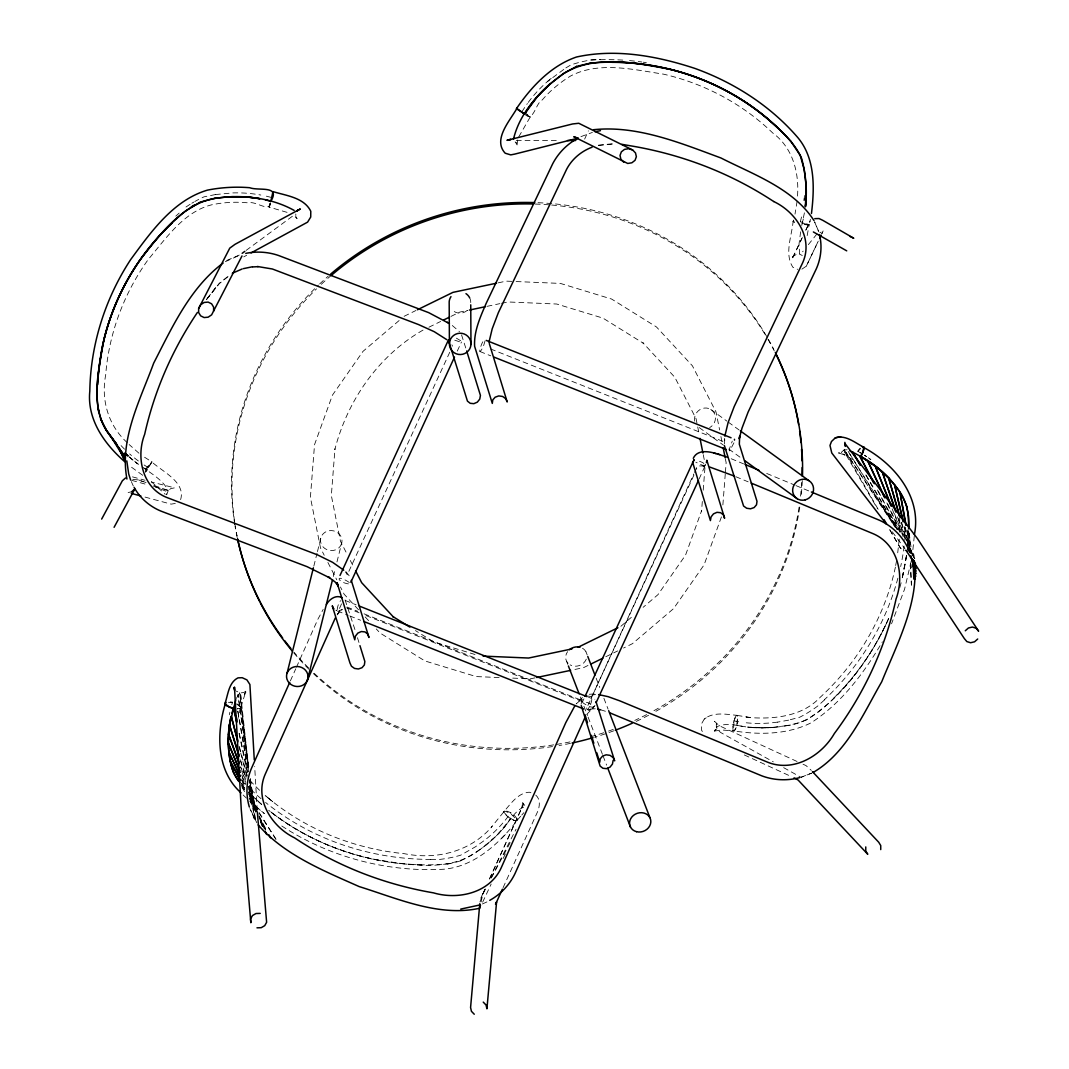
<?xml version="1.0" encoding="UTF-8"?>
<svg xmlns="http://www.w3.org/2000/svg" width="1069" height="1069" viewBox="0 0 1069 1069"><rect width="100%" height="100%" fill="white"/><g stroke="black" fill="none" stroke-linecap="round" stroke-linejoin="round"><path stroke-width="0.75" stroke-dasharray="5 3.75" d="M166.67 493.784L166.67 494.747L168.154 490.818L167.566 491.339L170.706 488.613L174.635 487.838L151.344 481.985M797.501 196.081C799.278 172.563 792.704 147.575 772.767 133.01C742.634 103.88 704.324 83.529 663.515 74.162C633.583 69.605 599.028 61.093 570.739 75.926C560.076 82.38 550.401 90.464 542.277 99.911C535.328 103.212 533.685 123.242 524.585 114.036M899.67 531.988L899.737 516.354M908.556 530.705L908.369 536.518A248.836 228.419 -29.9 0 1 907.621 545.257M899.243 539.123L897.492 554.864M907.781 545.27L908.597 530.371L907.541 546.713M702.32 501.508L701.571 511.169L701.692 510.474L685.536 555.158L657.969 594.658L643.124 607.312M703.202 490.23L705.206 464.454M722.871 504.929L725.263 474.075M725.383 472.458L726.145 462.717L725.17 457.799M914.302 535.983L912.592 552.419M724.341 438.945L724.408 445.626M907.127 551.176L907.407 548.197M797.113 201.266L795.002 214.094M906.499 555.639L901.942 579.398M906.579 555.546L901.808 580.253M804.409 212.851L801.737 225.452M287.053 212.357L268.987 207.065L270.096 201.533M800.628 231.813L799.051 243.812L799.585 253.981L801.069 253.7L803.14 251.121M807.162 235.594L809.166 224.704L800.334 221.711M747.137 717.205L746.109 717.099L752.229 717.793L736.006 715.255L732.599 724.982L733.134 730.795C758.977 735.004 787.372 734.75 811.117 722.791C841.637 703.068 864.193 672.829 882.353 641.841M797.06 761.489L719.384 725.784L714.426 721.254L716.43 724.568L716.324 723.406L716.324 727.481L714.319 731.129L716.23 729.272L712.97 731.316L721.455 729.967L734.443 730.915L736.875 725.33L737.45 715.388C726.439 714.399 713.664 711.5 704.271 719.036L701.331 724.181L701.464 729.993L703.482 733.307M581.108 704.204L581.79 700.449L584.716 696.373M896.597 560.584L895.261 567.733L895.488 566.677C884.972 616.679 857.819 662.686 820.297 697.202C802.899 716.003 775.479 719.223 751.253 717.673M733.134 730.795L734.269 730.889L735.646 728.884L736.875 725.33L737.69 721.161L737.142 715.348M793.786 220.922L793.118 221.363C791.822 236.049 784.111 253.954 792.957 267.357L797.688 269.335M911.149 561.385L904.588 589.126L891.546 623.775M699.113 478.992L705.46 464.948L702.841 462.65L696.28 459.897M801.523 216.994L800.187 222.392L809.086 225.038L810.396 219.305M803.3 218.971L801.95 224.343L809.086 225.038M481.13 901.915L482.787 894.018L485.807 888.125M237.211 721.121L240.953 706.983L237.639 704.017M479.941 902.036L484.591 889.782L480.796 898.134M127.318 442.726C108.263 425.596 100.86 399.953 105.684 374.978C108.904 333.461 124.017 293.066 148.364 259.326C165.922 238.507 183.587 211.996 211.462 204.86C223.648 202.282 236.236 201.587 248.623 202.91C255.758 200.451 270.911 214.067 270.804 201.266M313.818 566.156L317.052 553.207M317.453 551.591L321.088 537.026M333.328 576.498L335.345 568.401M336.962 561.933L341.412 544.134A10.797 9.995 8.7 0 0 329.279 530.705A10.797 9.995 8.7 0 0 323.065 546.914A10.797 9.995 8.7 0 0 341.412 544.134M270.404 202.829L269.294 207.132M269.869 204.874L268.987 207.065M240.953 706.983L240.084 708.319L237.291 708.854L240.044 708.453L240.886 707.264L245.87 691.229L244.48 694.235L247.166 690.4L243.745 692.525L240.111 692.953L236.289 691.122M517.637 139.972L516.928 146.466L516.06 142.698L516.715 143.54L513.868 140.573M899.817 587.616L901.247 582.364M793.118 221.363L794.588 222.245L793.051 221.657L794.441 216.633M489.428 879.159L521.832 807.87L522.901 800.962L523.757 804.73L523.222 803.728L525.12 805.705M231.813 704.671L232.548 702.133L228.592 701.718M733.922 442.847L729.78 450.771A5.746 1.189 -68.3 0 1 729.285 449.18L732.278 441.15M721.428 516.902L704.097 564.86L673.55 608.635L632.434 643.685L623.548 648.041M180.621 499.624C185.912 481.905 162.354 471.83 151.704 461.768L145.544 472.164L151.972 461.942L143.139 456.329M341.505 603.878C336.281 617.174 335.84 607.245 340.517 600.684M236.356 698.445L239.67 692.806L240.685 694.89L248.609 767.395M833.927 697.91A248.836 228.419 -29.9 0 0 888.539 618.724C870.246 658.304 843.575 696.801 806.013 720.105M888.58 618.724C877.676 643.525 862.763 666.562 844.697 686.752C828.756 703.977 810.983 723.098 786.29 725.704M518.799 136.779L530.318 116.828L525.948 113.474M521.832 807.87L523.048 805.117L488.707 880.709M290.38 680.873L295.779 668.766M296.447 667.243L317.774 619.459L323.185 609.397M584.636 139.117L588.378 130.846M503.085 887.684L536.732 813.589C539.631 807.977 541.114 799.625 535.676 795.029M449.755 352.236L347.291 574.788L345.434 571.862M457.291 351.06L461.474 341.986M582.538 701.852L583.928 698.832M693.928 475.104L591.464 697.669L693.808 473.955M694.516 472.445L697.028 466.993L699.487 465.937L703.896 465.977M482.64 902.183L491.165 884.076M503.218 858.42L505.343 853.89M591.344 696.52L592.734 694.944L596.195 694.436M802.351 237.478L791.915 259.379L801.83 238.507M805.745 230.343L808.605 224.33M805.973 229.795L810.115 221.083M801.884 269.161L806.32 266.168L818.306 241.046M823.143 230.931L821.767 233.817L823.143 230.931L819.883 232.855M806.32 266.168L818.239 241.206M491.099 877.823L516.046 829.237M482.787 894.018L485.901 888.179M491.352 877.97L510.822 841.477M145.531 469.184L151.704 461.768M337.096 614.929L341.946 608.368M586.894 714.279L592.119 708.76L588.712 710.123L589.487 710.043L585.665 709.535L586.24 709.883M843.935 450.33L844.35 449.688L841.223 452.414L842.238 452.2L838.417 452.949L845.298 455.1L842.666 453.978L853.637 460.031M338.82 612.283L337.323 614.528L342.334 609.397L338.926 610.773L339.701 610.693L335.88 610.185L336.454 610.533M145.29 470.721L151.972 461.942M281.762 825.99C329.332 857.031 387.045 872.411 443.742 869.231C474.636 866.558 499.317 843.361 517.556 819.99C515.392 815.032 510.047 811.531 504.795 810.636L491.286 827.286L492.047 826.511C470.307 851.886 436.286 860.091 404.189 853.663C353.451 848.786 303.877 828.863 265.179 795.456L272.702 801.723L265.179 795.456M206.357 299.734L219.399 283.218L230.009 274.72M215.764 287.307L205.929 300.215L219.239 283.699L230.062 275.027M808.351 244.654L818.747 231.706L814.645 221.858M705.674 464.24L704.083 466.218L704.859 465.683L701.478 467.006L704.565 466.552M595.005 705.353L592.6 708.319L593.389 707.785L590.008 709.094L595.259 708.787M520.656 816.248L516.527 821.045L514.095 820.484L507.254 816.235L503.673 811.785C510.822 803.968 517.65 792.957 529.289 792.209L533.257 793.465M858.073 451.506L860.572 448.512M857.552 451.171A127.705 117.229 -29.9 0 1 861.013 453.122A127.705 117.229 -29.9 0 0 857.525 451.158L860.037 448.192M521.739 815.046L523.877 812.667M501.855 838.163L506.653 833.232M517.556 819.99L516.621 820.912C511.396 819.976 506.011 816.516 503.86 811.545M503.673 811.785L504.515 811.01L510.354 813.322L517.356 820.27M824.44 699.968L817.544 706.181A116.802 107.221 -29.9 0 1 799.759 717.219L788.615 720.132M793.559 255.932L792.744 256.64L796.164 254.502L799.759 254.275L802.298 255.504M399.111 320.553L362.992 351.367L332.446 395.129L314.54 444.637L310.398 497.285L320.526 548.05L324.214 555.265M620.862 626.3L633.236 615.744M528.246 102.397A127.705 123.79 -34.7 0 1 547.408 81.565L565.875 67.868M547.395 81.565L551.778 77.877M484.564 846.167L496.938 835.29L510.675 818.747A123.964 113.287 -6.7 0 1 484.564 846.114L480.088 849.454M246.124 250.4L293.521 215.43L297.115 218.61L295.178 215.43L295.819 216.686L295.806 214M480.088 849.427C449.929 873.4 408.318 864.701 373.362 859.182C335.345 851.018 298.986 834.555 268.533 810.262M809.166 224.704L801.95 224.343M704.271 719.036L706.235 717.807M565.875 67.908L570.873 64.928A116.802 113.22 -34.7 0 1 591.117 59.984L600.337 59.517M225.359 261.664L239.536 255.264M582.445 697.456L576.191 703.856L580.333 700.342L582.552 701.678L365.291 615.263M243.745 256.867L246.658 255.291M460.579 860.852C475.117 853.743 488.546 844.283 499.637 832.457C508.403 824.199 513.427 810.649 525.333 806.427M226.762 260.448L239.256 255.077M404.095 316.304L415.948 310.491M423.03 330.094C378.6 355.496 347.519 400.234 334.851 449.514L334.971 448.82L331.337 495.535L340.45 541.195L347.265 554.53M428.91 327.221L440.669 321.448M450.958 316.411L459.79 312.081L467.808 310.398M588.003 665.466L583.567 667.644L572.249 670.022M605.776 656.754L617.628 650.954M806.039 720.105C789.831 726.546 771.938 728.457 754.58 727.695C742.127 727.642 728.737 721.254 716.818 726.733L716.952 729.392L720.813 732.586L773.288 761.863M811.612 773.181L800.975 777.31L782.04 766.74M482.373 903.973L487.397 901.715M580.935 136.632L592.4 132.422M530.318 116.828L527.859 115.96M800.975 777.31L811.491 773.141M705.38 465.389L702.32 465.202L695.812 462.209M460.592 860.826L454.018 862.817M589.246 694.275L595.794 693.888M128.133 492.515L131.754 491.727M447.216 864.14L454.031 862.79M498.207 282.831L506.278 281.134L514.483 281.481M487.05 306.349L499.878 303.649M501.481 303.315L507.895 301.966L556.735 304.024L602.969 318.121L643.444 343.309L642.963 342.828L674.86 377.317L696.093 418.794L697.389 425.315M535.101 677.84L530.251 678.855L512.211 678.093M788.641 720.145L777.417 722.15M598.506 145.143L614.769 143.553M175.303 503.459L171.093 504.14L144.048 496.818M598.466 145.478L615.049 143.861M215.417 194.558L204.072 196.83A116.802 112.739 2.2 0 0 194.825 201.507M450.65 863.525C386.31 870.433 319.404 850.336 268.68 810.289M786.33 725.717L769.6 727.748L747.605 727.094A124.672 114.436 -29.9 0 0 775.132 727.294M215.39 194.558L232.534 192.928A128.414 123.937 2.2 0 1 260.809 195.039L260.809 195.039M777.444 722.15L771.818 722.804A128.414 117.871 -29.9 0 1 744.144 722.564L744.144 722.564M591.117 59.971L600.324 59.543M847.142 449.768L844.296 449.862L844.563 452.254L877.181 508.243M430.713 859.57L440.014 859.382A116.802 106.74 -6.7 0 0 460.539 855.253L475.384 846.835L484.524 840.341A127.705 116.695 -6.7 0 0 510.755 812.828M516.287 140.427L557.577 140.48M516.127 281.548L560.397 283.419L611.615 299.053L656.46 326.954L692.405 365.812L716.016 411.939L719.611 429.952M499.103 677.546L476.146 676.57L424.914 660.949L380.07 633.035L376.275 628.946M737.45 715.388L736.474 715.321L735.218 717.339L734.029 720.907L733.468 730.849M132.783 479.473L138.609 479.914L146.386 482.694M228.445 702.306L232.401 702.774M587.015 695.959L590.836 696.467L594.858 699.26M738.706 721.802L733.361 720.813M742.193 726.332L736.875 725.33M266.341 196.175L271.807 197.551M132.476 476.868L145.05 480.275M600.631 709.803L605.695 711.353M131.701 480.355L147.549 484.751M155.459 486.943L168.14 490.457C163.143 480.475 152.68 474.502 143.941 468.062M475.024 654.509L433.573 641.868L415.427 630.576M154.15 485.473L168.14 490.457L166.43 491.433L153.255 485.981M490.577 348.948L724.902 442.152L724.622 438.611M479.941 351.527L490.791 355.843M345.287 600.497L356.137 604.813M588.538 697.242L591.638 698.471M346.971 607.032L357.834 611.348M364.035 613.82L581.295 700.235M346.677 607.86L359.09 612.791M337.416 611L348.253 615.316M349.804 615.931L360.654 620.247M731.249 458.748L743.57 463.866M766.687 473.46L794.427 484.965M795.964 485.607L809.834 491.366M735.819 476.707L748.153 481.825M889.729 529.783L900.606 548.437L907.862 551.457M907.741 547.448L914.757 558.78L913.674 553.862L909.318 552.058L907.1 547.528M138.609 479.914L145.932 482.947M803.033 764.228L806.026 765.604L811.331 770.402M744.305 754.941L791.06 776.455M456.383 338.151L460.632 340.717A5.746 1.39 24.7 0 1 461.127 342.307L452.481 339.434M236.463 703.977L240.886 707.264M526.589 114.637L530.144 117.096M142.725 475.304L129.536 465.79M710.765 409.414L726.893 421.119M728.23 422.095L738.986 429.898M699.233 427.587L723.432 445.145M728.804 449.047L742.247 458.815M452.281 325.51L459.483 331.631M349.309 582.471C334.677 572.784 336.615 582.712 349.804 584.075A5.746 1.39 24.7 0 0 350.151 583.754M138.609 464.4L129.763 457.345M151.344 481.705L165.281 494.332M256.493 807.135L264.39 813.576L249.678 801.175M138.943 453.216L129.175 444.57M129.122 456.917L137.781 463.893A123.964 119.648 2.2 0 1 129.149 456.917M261.691 804.596L248.81 792.543M243.131 795.002L246.404 798.089M259.593 790.338L249.518 780.156M346.129 571.821L350.071 576.966M241.754 780.53L245.83 784.753M248.583 792.236L261.718 804.489A248.836 227.39 -6.7 0 1 255.21 798.57M242.783 786.209L244.788 788.321M358.543 609.771L344.124 594.19L340.436 586.975M365.184 616.96L369.62 621.757M241.594 784.619L243.411 786.904M844.563 452.254L847.904 456.57L878.371 509.686M892.254 531.801L904.975 548.771M245.897 776.014L240.498 767.074M896.103 527.525L844.296 449.862L895.181 527.271M909.051 546.927L913.674 553.862M908.81 548.009L914.262 556.308L908.957 547.889M241.514 785.795L244.186 789.951M249.531 798.249L276.256 839.766M256.814 822.783L249.946 808.458M897.479 529.676L848.038 451.171L895.448 527.632M242.008 785.394L244.654 789.577M249.919 797.942L276.296 839.74M866.077 475.077L897.132 528.474M908.049 547.234L914.757 558.78M865.823 474.997L897.132 529.623M907.848 548.303L909.492 551.176M889.902 529.783L900.606 548.437M242.102 787.372L244.547 791.701M250.24 801.803L255.117 810.449M260.809 820.538L265.687 829.197M878.264 491.059L899.844 532.001M908.329 548.09L911.403 553.929M241.875 783.256L244.2 787.679M249.625 798.009L258.163 814.244M258.939 815.714L266.689 830.466M877.328 489.936L897.933 529.81M345.06 599.909L355.523 631.351M350.298 560.463L354.093 567.866M327.902 562.468L336.748 579.772M241.514 783.203L244.52 789.096M249.785 799.398L255.798 811.171M260.301 820.003L265.553 830.306M254.556 819.228L249.905 808.578M451.893 344.806L452.548 346.182M241.647 779.127L244.48 785.14M248.73 794.147L256.52 810.663M259.353 816.676L265.727 830.185M887.751 503.98L902.316 535.369M907.862 547.328L910.641 553.301M241.928 780.557L244.681 786.557M250.159 798.53L255.651 810.516L248.529 790.218M260.448 821.005L263.883 828.502M886.869 502.898L899.924 531.574M131.327 481.584L133.304 485.994M907.888 548.103L909.238 551.123M814.591 221.978L818.747 231.706M241.714 775.038L245.549 784.192M248.743 791.808L258.324 814.672M258.965 816.195L264.07 828.395M242.155 777.029L245.309 784.753M248.449 792.476L256.012 811.024M260.408 821.847L262.306 826.471M894.499 513.748L903.866 536.932M908.236 547.756L910.735 553.929M892.161 508.884L903.105 536.544M907.367 547.315L909.184 551.925M585.986 651.809L587.188 654.909M596.141 678.147L599.722 687.447M603.905 698.298L608.087 709.135M566.597 661.31L567.786 664.41M580.333 696.948L583.313 704.698M583.915 706.248L587.496 715.549M588.097 717.099L602.422 754.286M603.023 755.836L606.604 765.137M240.592 766.874L245.79 780.971M248.663 788.802L256.747 810.73M259.059 816.997L262.52 826.39M461.554 334.878L466.191 349.376M241.848 771.471L245.75 782.401M898.494 518.679L905.55 539.057M908.81 548.45L910.441 553.154M897.439 516.848L904.28 537.106M907.955 548.009L909.011 551.123M240.485 759.752L245.99 777.123M248.997 786.597L257.001 811.879M357.487 637.699L359.451 644.046M236.543 534.366L236.997 535.823A286.572 271.606 -17.2 0 1 234.752 522.861M240.578 761.208L245.897 778.513M248.302 786.383L256.039 811.571M901.581 522.353L910.788 553.996M901.341 522.808L906.312 540.393M908.583 548.384L909.478 551.577M239.389 746.737L247.139 775.733M249.718 785.394L256.613 811.171M239.068 746.63L240.311 751.44M240.725 753.057L246.926 777.136M249.411 786.771L255.625 810.85M904.641 527.057L910.801 552.927L909.291 533.017M904.2 526.75L910.08 552.432M239.256 733.254L247.741 772.005M256.226 810.756L249.865 781.693L255.13 812.934M239.055 733.534L247.246 772.7M249.986 785.742L255.438 811.852M720.92 436.513L722.55 444.704M697.723 426.945L699.353 435.11M703.255 454.672L704.23 459.563M907.207 531.24L911.403 553.876M237.852 711.126L248.596 771.27M250.039 779.395L255.852 811.905M906.646 530.037L910.681 552.914M237.772 711.232L248.142 771.925M248.596 766.874L237.946 694.516L248.636 771.511M250.28 778.379L255.13 811.264M249.772 779.702L255.464 820.645L250.4 779.675M909.171 533.137L912.017 554.464M248.783 766.553L239.67 692.806L248.449 768.865M249.785 780.45L254.181 818.48L249.865 778.927M696.6 467.901L696.721 469.05M907.688 529.943L909.786 551.323M911.069 564.485L911.389 567.773M257.215 810.409L254.676 766.526M246.952 777.056L240.685 694.89M908.73 532.83L909.732 552.473M910.307 563.938L911.389 585.224M909.198 533.364L910.08 553.368M910.507 563.363L911.469 585.024M467.086 310.504A10.797 10.65 -7.4 0 1 451.84 309.569M469.638 297.783A10.797 10.65 -7.4 0 1 470.734 303.168M694.743 421.186A10.797 10.182 -47 0 1 702.039 408.612A10.797 10.182 -47 0 1 714.747 414.091A10.797 10.182 -47 0 1 709.669 427.627M586.28 659.159A10.797 9.514 -20.5 0 1 570.111 664.878M568.08 663.314A10.797 9.514 -20.5 0 1 567.612 651.636M582.471 648.242A10.797 9.514 -20.5 0 1 586.787 654.148M801.697 482.466A286.572 271.606 -17.2 0 1 800.4 497.285M799.064 507.214A286.572 271.606 -17.2 0 1 652.504 711.473M646.651 714.586A286.572 271.606 -17.2 0 1 634.786 720.399M613.245 729.379A286.572 271.606 -17.2 0 1 605.348 732.198M603.758 732.733A286.572 271.606 -17.2 0 1 592.573 736.234M570.018 741.899A286.572 271.606 -17.2 0 1 555.359 744.612M553.702 744.866A286.572 271.606 -17.2 0 1 313.27 672.441M308.567 667.884A286.572 271.606 -17.2 0 1 294.069 652.304M237.211 537.573A286.572 271.606 -17.2 0 1 235.073 526.295M234.806 524.665A286.572 271.606 -17.2 0 1 318.455 285.089M319.658 283.953A286.572 271.606 -17.2 0 1 328.17 276.23M538.028 202.709A286.572 271.606 -17.2 0 1 767.529 337.884M768.357 339.327A286.572 271.606 -17.2 0 1 773.836 349.456M802.311 480.622A286.572 271.606 -17.2 0 1 801.042 497.098M799.759 507.013A286.572 271.606 -17.2 0 1 654.415 712.128M648.562 715.281A286.572 271.606 -17.2 0 1 635.24 721.856M613.7 730.835A286.572 271.606 -17.2 0 1 594.631 737.222M570.472 743.356A286.572 271.606 -17.2 0 1 559.087 745.521M552.513 746.576A286.572 271.606 -17.2 0 1 310.184 670.49M309.021 669.341A286.572 271.606 -17.2 0 1 293.454 652.491M234.512 521.218A286.572 271.606 -17.2 0 1 316.531 288.844M321.301 284.287A286.572 271.606 -17.2 0 1 331.096 275.548M535.208 204.059A286.572 271.606 -17.2 0 1 549.974 204.887M551.617 205.021A286.572 271.606 -17.2 0 1 767.154 337.911M767.983 339.341A286.572 271.606 -17.2 0 1 774.277 350.913M185.993 206.998A116.802 112.739 2.2 0 1 190.843 203.845M191.832 203.244A116.802 112.739 2.2 0 1 193.823 202.081M147.642 467.206A127.705 123.256 2.2 0 1 144.101 464.962M138.369 460.966A127.705 123.256 2.2 0 1 129.67 453.951M124.552 449.18A127.705 123.256 2.2 0 1 118.779 443.074M175.784 216.152A254.556 245.683 2.2 0 1 179.164 213.078M905.684 527.124A254.556 233.67 -29.9 0 1 904.775 540.259M904.12 546.112A254.556 233.67 -29.9 0 1 900.673 566.57M897.88 578.195A254.556 233.67 -29.9 0 1 824.279 699.848M906.459 555.479A248.836 228.419 -29.9 0 1 902.049 578.797M866.598 456.623A127.705 117.229 -29.9 0 0 864.38 455.194A127.705 117.229 -29.9 0 1 870.861 459.657A127.705 117.229 -29.9 0 0 867.681 457.372M229.341 714.814A128.414 117.349 -6.7 0 1 229.862 712.248M430.727 859.409A254.556 232.614 -6.7 0 1 265.593 802.458M261.023 798.677A254.556 232.614 -6.7 0 1 247.995 786.731M421.734 864.808A248.836 227.39 -6.7 0 1 268.626 810.142M521.966 111.724A127.705 123.79 -34.7 0 1 527.418 103.546M600.324 59.73A254.556 246.739 -34.7 0 1 623.387 60.145M629.534 60.612A254.556 246.739 -34.7 0 1 641.788 61.989M643.311 62.202A254.556 246.739 -34.7 0 1 646.357 62.657M485.059 340.877L483.175 347.118L480.342 351.554A5.746 1.189 -68.3 0 1 479.847 349.964C480.315 347.585 483.054 338.405 485.059 340.877M586.707 707.919C586.734 714.012 591.905 702.266 591.732 700.048A5.746 1.189 -68.3 0 0 591.237 698.445L586.707 707.919M594.15 706.716C591.104 708.453 586.253 704.952 583.38 703.135A5.746 1.39 24.7 0 1 582.886 701.531L588.217 702.747L594.15 706.716M147.028 470.066L142.337 467.086A123.964 119.648 2.2 0 0 147.054 470.093M804.088 200.504A128.414 124.472 -34.7 0 0 804.449 194.946A128.414 124.472 -34.7 0 1 804.088 200.464"/><path stroke-width="1.5" d="M908.597 528.901C909.692 513.895 906.218 498.528 896.183 487.023M913.808 579.117L913.273 565.568L910.922 555.813M914.436 534.5C921.906 496.484 893.991 463.265 862.309 446.735M479.794 903.693L470.574 1007.532L471.442 1011.314L474.262 1014.24M811.465 213.519C814.565 188.01 815.353 158.533 797.915 137.701C770.642 105.938 734.162 82.594 694.93 68.429C657.261 56.016 615.811 48.346 576.525 57.004C551.083 65.65 531.293 86.83 516.447 108.65L524.585 114.036A123.964 120.169 -34.7 0 1 549.907 84.023L563.523 73.574M599.736 762.277L600.23 758.803L602.595 756.064L606.19 754.808L610.052 755.355L613.152 757.574L614.648 760.861L595.967 701.545M488.961 342.307L492.208 328.798L498.314 312.763L566.597 169.33C571.915 159.054 581.336 151.197 592.119 147.188M724.849 436.125L728.083 422.616L734.189 406.581L802.472 263.148C813.91 238.708 796.044 211.943 773.702 201.533M251.041 252.925L307.591 222.138L310.718 217.047L310.785 211.274C304.024 197.458 286.145 195.68 272.969 191.605L270.831 201.266L265.406 199.876M706.382 462.717L706.836 460.218L724.608 518.265L723.406 514.87L720.613 512.692L716.992 512.318L713.504 513.855L711.099 516.875L710.404 520.59L692.578 462.102M613.138 760.366L612.443 764.081L610.038 767.114L606.551 768.651L602.929 768.277L600.137 766.099L581.242 705.567M480.475 905.069L479.807 908.222C438.985 917.255 397.468 898.468 359.184 886.589C323.519 870.701 284.394 854.986 258.177 824.907M231.853 713.424L233.336 708.413L226.147 705.553L224.837 703.91C228.044 695.064 228.539 682.53 238.026 677.866L242.209 677.706L246.912 679.884L249.905 684.521L254.288 759.885M287.12 672.976L313.404 567.786M307.444 680.071A10.797 9.995 8.7 0 0 295.311 666.642A10.797 9.995 8.7 0 0 289.098 682.85A10.797 9.995 8.7 0 0 307.444 680.071L332.512 579.732M270.831 201.266C280.853 184.937 258.511 191.137 249.718 187.716C235.608 186.54 221.336 187.382 207.439 190.122C173.285 200.21 150.823 232.133 130.672 259.567C105.176 298.478 90.571 344.552 89.809 391.12C86.936 419.075 103.947 443.288 123.897 460.993M225.8 702.253C216.299 731.904 215.858 770.482 241.046 792.864M235.821 699.754L229.461 724.996L228.312 744.238M289.712 682.396L251.295 768.731C246.258 780.798 245.616 794.508 249.344 807.028M502.39 889.194L495.522 904.307L496.577 902.009L486.916 1008.815L486.061 1005.034L483.241 1002.107M340.022 575.429L448.552 339.715M350.846 582.244L454.512 357.099M585.318 695.812L693.848 460.098M596.141 702.627L698.418 480.502M693.273 458.347C697.202 449.421 708.653 451.252 716.15 453.63M821.072 235.26L819.696 238.146L821.045 235.327M242.008 255.945L211.622 314.847L208.148 317.186L204.126 317.56L200.651 315.849L198.634 312.536L198.634 308.487L229.768 248.128L235.073 244.293L300.336 208.936L296.928 211.061L297.73 210.099M335.319 617.962L265.206 774.263C254.155 799.438 271.793 826.765 294.59 837.882A368.257 353.692 -25.1 0 0 362.925 873.386A369.406 354.801 -25.1 0 0 433.479 892.856C458.133 900.125 489.482 893.016 501.08 868.081L565.782 722.671L574.694 706.101M585.104 717.312L514.991 873.614C509.592 884.838 500.666 894.325 489.762 900.339M101.662 519.08L122.36 480.756L125.514 477.977M114.089 527.311L134.788 489.001L131.634 491.78M198.634 308.487L200.638 304.799L204.099 302.46L208.121 302.099L211.595 303.796L213.613 307.11L213.613 311.159M517.008 108.21C510.167 120.53 492.395 139.545 505.209 153.228L510.755 154.885L514.75 154.096L578.062 138.168M224.837 703.91L225.679 702.734M326.406 604.493C329.372 599.295 335.933 594.417 341.96 597.665M549.907 83.97L537.867 95.943L524.612 113.995L516.634 108.357M965.28 630.777L968.434 627.984L972.402 627.049L976.131 628.211L978.616 631.164L917.389 538.549L845.004 443.528L845.392 446.161M977.707 639.008L974.554 641.801L970.585 642.736L966.857 641.574L964.372 638.621L905.884 550.147M896.223 487.023L889.488 478.939A123.964 113.795 -29.9 0 0 860.652 456.503L864.019 449.474L864.006 447.336C855.24 442.98 845.739 434.482 835.303 437.836L831.468 441.524L829.985 445.452L831.776 452.975L886.228 523.93M185.685 210.94C145.317 243.411 116.08 289.418 103.867 339.782C98.548 370.996 88.5 409.026 110.495 436.259M185.659 210.927L200.331 202.041L214.735 198.393M242.169 253.326L244.801 251.375M584.716 696.373L585.865 695.585M563.51 73.614L576.565 66.385M223.14 263.041C190.108 287.628 172.069 327.448 153.682 363.153C140.333 399.579 119.34 439.092 126.944 479.032M191.271 206.905L194.211 205.114M812.988 772.54C846.648 753.03 863.057 714.065 881.725 681.781C896.397 645.476 919.995 600.845 914.115 560.784M577.995 138.222C567.225 143.901 558.312 153.001 552.686 163.784L486.168 303.369C480.355 316.865 473.781 331.283 474.609 346.276L492.301 403.401L492.796 399.913L495.161 397.187L498.755 395.918L502.617 396.465L505.717 398.684L507.214 401.971L489.281 343.496M232.307 273.276L242.115 268.987M417.431 309.769L452.975 292.358L496.591 283.178M443.608 320.005L449.488 317.132M578.222 647.186L617.922 627.744M590.97 664.009L602.822 658.21M479.794 904.975L460.726 909.091M576.552 66.412L589.981 63.191M243.385 268.64L252.378 266.782M799.652 777.617C787.145 780.998 773.595 780.357 761.489 775.72L609.584 712.756M469.411 310.063L485.446 306.683M571.942 648.923L528.634 658.036L483.054 656.112M536.718 677.505L570.646 670.357M593.509 129.723C637.338 125.073 680.619 143.126 720.934 157.971C753.605 174.635 793.198 188.371 814.003 220.575M595.059 131.754L600.471 130.659M840.675 436.78L835.303 437.836M245.75 253.38C256.654 251.148 268.105 251.883 278.621 255.518L428.709 312.656L449.408 323.586M214.695 198.38L226.08 197.003M589.968 63.218C664.21 56.029 741.378 85.413 790.913 141.415M226.04 196.99L231.759 196.669M252.859 266.929L258.11 266.649M814.778 218.651L819.001 218.53L822.796 220.334L853.757 238.24L849.962 236.436M260.221 913.394L255.985 913.527L252.458 915.558L250.574 918.939L250.841 922.761L241.273 809.741L234.472 687.033L234.619 689.438M256.974 927.825L261.21 927.692L264.738 925.66L266.622 922.28L257.348 812.079M577.648 138.021L573.799 136.712L627.717 163.463L631.873 162.782L635.039 160.323L636.362 156.715L635.507 152.947L632.688 150.007L578.77 123.269L572.57 123.964L506.947 140.333L510.929 139.531L509.873 139.304M231.732 196.669L248.716 197.164L259.901 198.74A124.672 120.329 2.2 0 0 231.759 196.683M567.492 140.493L575.75 140.493M257.535 266.515L272.408 269L418.527 324.562L434.255 331.697L446.815 339.688M598.627 694.596L608.181 696.681L619.779 700.85L767.702 762.237C793.492 772.54 821.393 756.01 834.368 733.508A368.257 352.904 -8.1 0 0 873.467 667.216A369.406 354.013 -8.1 0 0 896.076 598.907C904.855 575.269 897.853 544.054 872.959 533.631L751.226 483.108M621.877 144.328L634.826 146.547A369.406 344.205 -11.1 0 1 705.46 166.31A368.257 343.122 -11.1 0 1 773.702 201.52M597.785 709.175L600.631 709.803M717.86 454.098L727.267 457.158M713.985 453.042L719.651 454.579M709.936 467.113L734.283 476.066M131.313 493.384L140.867 495.963M862.736 446.976L864.006 447.336M233.336 708.413L229.26 707.197L224.918 703.602M632.688 150.007L628.666 148.698L624.51 149.379L621.356 151.838L620.02 155.446L620.875 159.214L623.695 162.154M486.275 340.41L731.062 437.769M493.891 357.073L726.292 449.514M359.237 606.043L586.988 696.627M363.754 621.477L583.754 708.988M849.895 450.891C874.041 462.209 897.372 480.662 906.766 506.359M745.12 464.507L758.977 470.266M811.371 492.007L879.172 520.135C891.172 525.454 901.18 534.928 907.22 546.593M794.08 777.844L798.102 780.023L867.774 854.291L865.77 850.977L865.756 846.929M846.728 250.854L813.375 231.96M409.855 627.102L393.098 616.679L393.566 617.174L361.669 582.685L355.603 570.833M294.162 210.406C269.963 196.937 240.338 194.344 213.252 198.647C181.022 205.342 160.003 234.833 140.573 259.166C121.826 285.797 108.624 316.264 102.009 348.16C98.281 375.393 90.878 407.155 107.341 431.635M447.403 322.25L448.94 323.279M740.323 430.874L808.859 480.636M744.933 460.766L797.34 498.809M343.724 570.151L332.593 562.321L317.239 554.758L167.152 497.619C142.418 488.132 135.736 457.198 144.662 434.335A369.406 344.993 -24.4 0 1 167.352 366.32A368.257 343.911 -24.4 0 1 197.418 312.429M127.345 455.194L125.033 453.136A123.964 119.648 2.2 0 0 128.12 455.995L125.033 453.136M889.528 478.939L878.117 468.155L860.679 456.53L862.803 452.828L863.725 447.176M812.467 771.631L878.718 842.238L880.736 845.552L880.736 849.601M790.926 141.375L800.24 155.379L804.169 169.33M113.822 440.722L117.403 445.038M116.2 443.475L106.539 430.406L100.473 418.821M239.777 782.321C230.53 771.912 229.127 757.507 228.325 744.211A124.672 113.929 -6.7 0 1 230.637 718.435C226.962 736.381 227.336 755.676 233.657 772.954M110.468 436.246L113.862 440.722M106.539 430.406L125.14 456.81L112.098 438.437L124.926 459.336L121.946 453.403M238.628 781.172L233.657 772.914M134.119 487.357C139.959 498.074 149.687 506.465 160.938 511.102L307.057 566.664L329.72 577.835L328.183 576.806L335.118 581.964L338.285 586.093L337.069 582.699L354.761 639.823L355.456 636.108L357.861 633.075L361.349 631.538L364.97 631.913L367.763 634.091L368.965 637.498L351.287 580.373M860.198 464.975L852.648 452L860.064 464.935M884.13 519.734L886.602 524.037M874.415 483.749L859.77 455.982L873.507 482.56M240.325 780.303L230.249 761.128L240.017 780.263M269.014 834.902L270.564 837.842M913.968 560.811L915.492 563.764M333.341 608.288L333.755 609.089L332.259 605.802L349.937 662.927L351.447 666.214L354.534 668.432L358.396 668.98L361.99 667.724L364.355 664.985L364.85 661.497L359.946 645.636M240.231 776.121L228.9 752.095L239.87 776.067M884.972 497.994L867.64 460.619L884.13 496.858M265.259 831.495L266.622 834.488M912.979 560.263L915.732 566.289L913.233 560.116M233.911 687.781L234.699 690.641M118.846 447.43L124.873 461.848M239.803 770.468L228.298 743.035L240.271 772.393M891.386 506.025L875.15 465.843L890.958 505.811M912.231 559.608L915.879 568.828L912.619 559.421M587.776 656.46L594.952 675.047M608.689 710.685L649.899 817.611M568.387 665.96L579.131 693.848M607.807 768.237L630.496 827.112M238.855 762.17L228.472 733.989L239.055 763.667M895.769 510.835L882.192 471.656L895.862 512.171M911.643 558.927L915.839 571.394L913.541 563.483M130.659 480.128L128.694 473.941L126.81 460.886M238.975 755.008L229.461 724.996L239.122 756.478M724.408 445.626L743.583 506.038L746.683 508.256L750.545 508.804L754.139 507.548L756.505 504.809L756.999 501.334L739.32 444.21L739.681 436.259L739.227 438.758L741.993 428.161L748.1 412.113L816.382 268.68C821.032 258.123 822.342 246.03 819.482 234.806M584.997 714.68L587.456 722.617M591.384 735.312L593.843 743.236M596.783 752.763L599.241 760.7M466.685 350.966L480.435 395.396L479.754 399.111L477.335 402.144L473.848 403.668L470.226 403.307L467.447 401.129L448.552 340.597M900.192 517.61L888.686 478.07L899.537 516.421M913.1 564.352L915.812 573.946L913.501 564.245M237.665 740.296L231.198 716.123L237.826 741.819M903.105 520.59L894.633 485.019L903.091 521.926M906.726 506.345L908.409 515.859M913.033 565.274L915.599 576.498L914.703 571.648M236.77 721.963L233.59 707.424L236.663 722.109M723.205 447.978L725.17 457.799M699.995 438.37L702.921 453.042M906.004 524.785L900.018 492.448L905.777 525.133M98.201 409.066L98.789 412.38M913.861 570.886L915.305 579.064M804.182 169.303L806.146 185.926L805.425 206.504C807.336 190.402 805.879 174.006 801.603 158.386C794.32 141.95 780.236 130.057 767.128 118.325C739.24 94.941 705.901 78.197 670.597 69.418C636.349 63.004 596.582 54.439 564.766 72.786C541.916 88.674 519.935 111.724 513.494 139.13M844.844 442.352L845.419 446.401M734.443 439.292L734.497 440.094M908.369 515.859L908.677 527.805M470.748 304.825L470.975 344.525A10.797 10.65 -7.4 0 1 454.205 352.77A10.797 10.65 -7.4 0 1 455.407 334.343A10.797 10.65 -7.4 0 1 470.961 344.525M449.408 343.243L449.18 301.872A10.797 10.65 -7.4 0 1 450.984 296.647M465.977 293.654A10.797 10.65 -7.4 0 1 469.638 297.783M569.496 649.631A10.797 9.514 -20.5 0 1 580.026 647.239M775.76 353.852A286.572 271.606 -17.2 0 1 802.498 475.652M632.22 723.232A286.572 271.606 -17.2 0 1 615.263 730.247M593.028 737.69A286.572 271.606 -17.2 0 1 572.075 743.008M292.372 651.221A286.572 271.606 -17.2 0 1 237.665 539.043M331.096 275.548A286.572 271.606 -17.2 0 1 533.565 204.005M775.306 352.382A286.572 271.606 -17.2 0 1 798.623 424.5M799.625 431.034A286.572 271.606 -17.2 0 1 800.975 442.579M801.523 449.221A286.572 271.606 -17.2 0 1 802.071 460.886M802.138 467.541A286.572 271.606 -17.2 0 1 801.991 475.852M290.862 648.482A286.572 271.606 -17.2 0 1 284.635 640.638M282.63 637.966A286.572 271.606 -17.2 0 1 260.609 602.796M259.861 601.339A286.572 271.606 -17.2 0 1 237.559 539.177M330.655 274.092A286.572 271.606 -17.2 0 1 534.754 202.589M97.72 384.426A248.836 240.164 2.2 0 1 172.029 223.033M694.022 460.645A5.746 1.39 24.7 0 1 694.195 459.777M806.146 185.926A124.672 120.837 -34.7 0 1 805.425 206.705M611.802 62.309A248.836 241.193 -34.7 0 1 778.326 128.547M636.496 831.682A10.797 9.514 -20.5 0 0 650.687 819.963A10.797 9.514 -20.5 0 0 633.396 815.447A10.797 9.514 -20.5 0 0 636.496 831.682M805.198 499.878A10.797 10.182 -47 0 0 810.943 482.306A10.797 10.182 -47 0 0 793.171 486.983A10.797 10.182 -47 0 0 805.198 499.878"/></g></svg>
